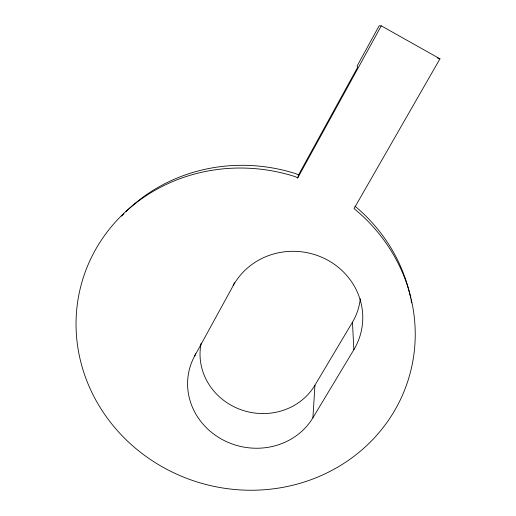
<?xml version="1.0" encoding="UTF-8"?>
<svg xmlns="http://www.w3.org/2000/svg" width="516" height="516" viewBox="0 0 516 516"><rect width="100%" height="100%" fill="white"/><g stroke="black" fill="none" stroke-linecap="round" stroke-linejoin="round"><path stroke-width="0.77" d="M195.641 353.776L194.693 355.963A67.061 62.159 13 0 0 223.254 440.058A67.061 62.159 13 0 0 312.909 417.767L314.954 385.188L352.467 322.19A62.849 60.108 8.9 0 0 360.291 298.719M297.706 177.956L298.467 175.04L357.678 67.222L357.098 66.003L379.163 25.8L381.279 25.845L439.961 58.824L354.047 208.593A170.332 160.334 15.9 0 1 324.777 473.952A170.332 160.334 15.9 0 1 76.781 339.077A170.332 160.334 15.9 0 1 295.436 176.717L297.706 177.956L381.279 25.845M194.693 355.963L233.193 285.664L234.387 282.684M312.909 417.767L353.847 349.725L352.467 322.19M437.142 57.889L439.961 58.824M298.467 175.04L296.236 173.828A167.242 157.703 16 0 0 126.014 211.605M121.583 216.133A167.242 157.703 16 0 1 123.776 213.85M354.931 206.103A167.242 157.703 16 0 1 410.723 298.261M411.033 299.802A167.242 157.703 16 0 1 411.6 302.898M314.954 385.188A61.468 57.534 13 0 1 240.392 409.517A61.468 57.534 13 0 1 201.156 343.166M233.193 285.664A68.705 65.197 9.2 0 1 326.828 259.696A68.705 65.197 9.2 0 1 353.847 349.725"/></g></svg>
